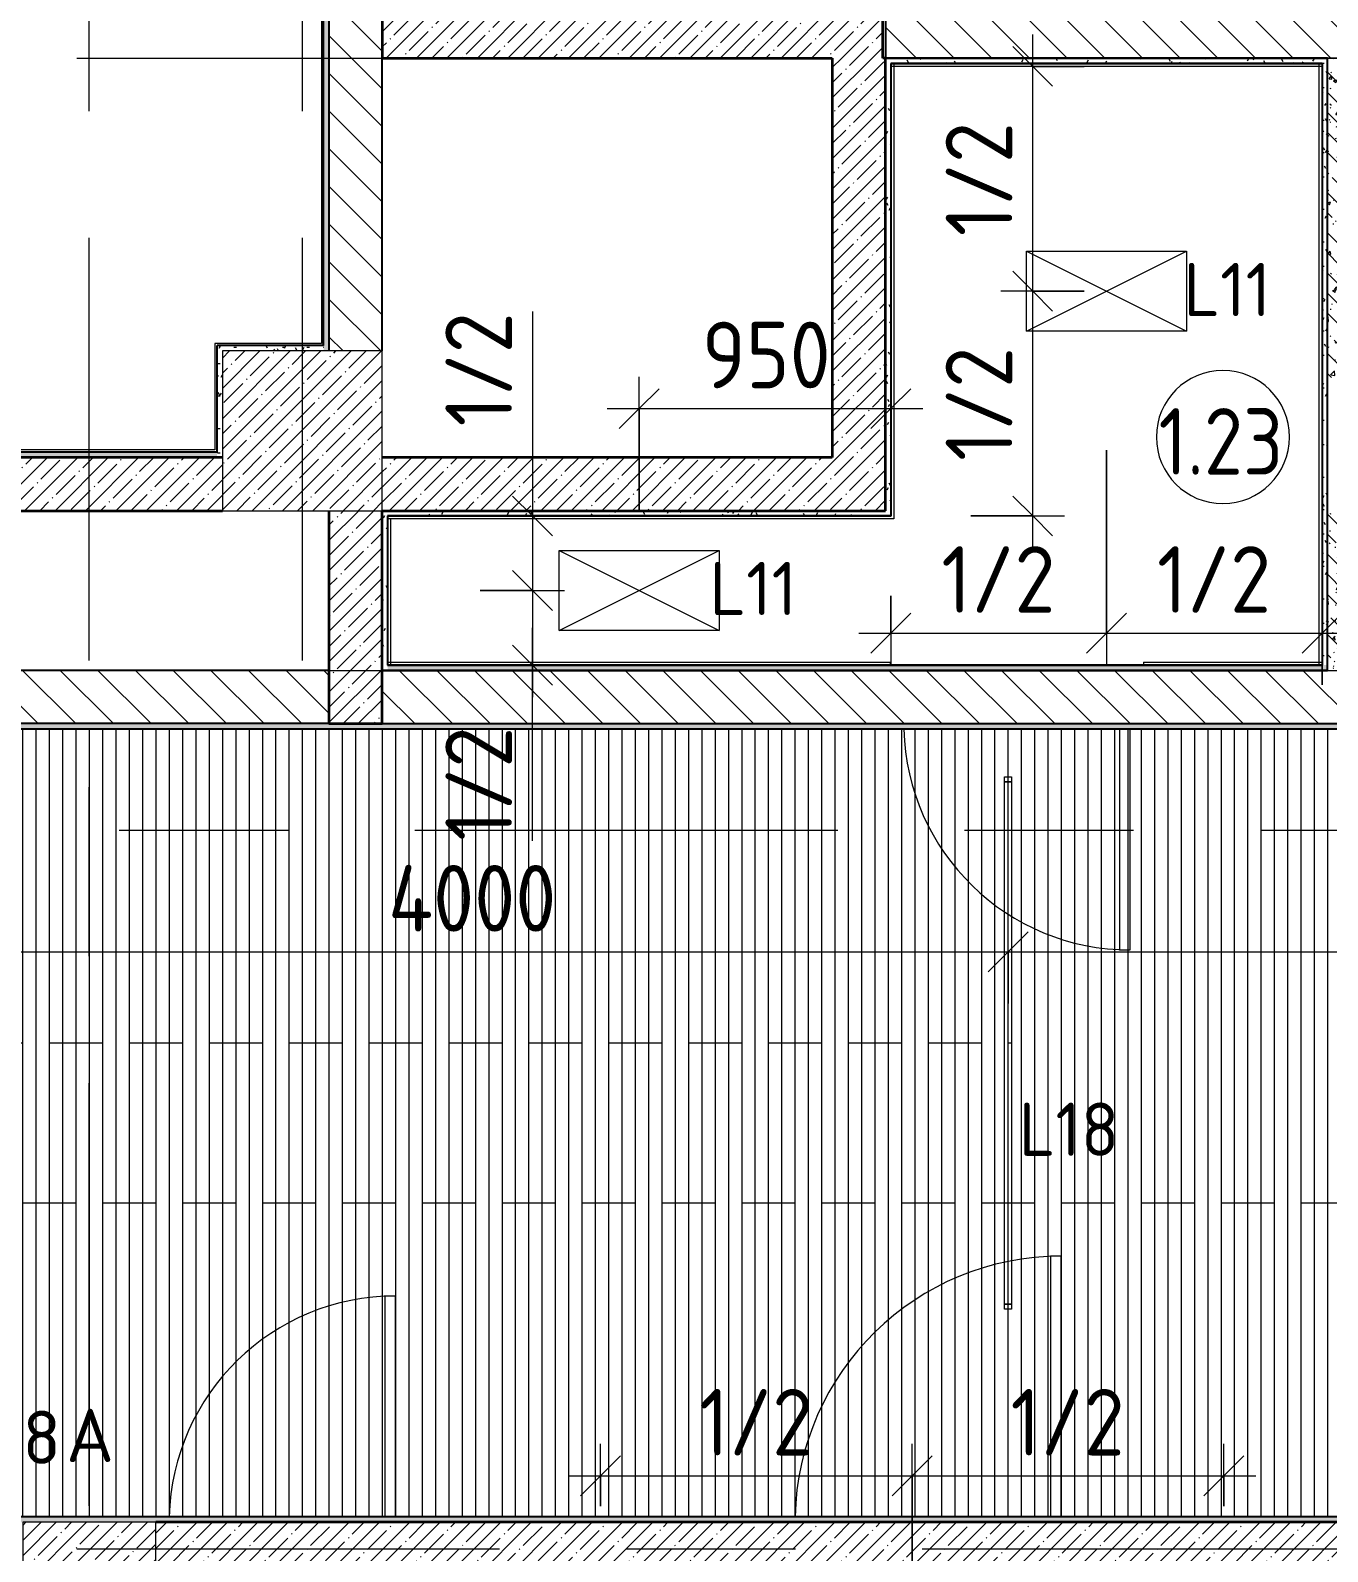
# Model space of a CAD drawing. Header units: millimetres. Extents: x 35802 to 233035, y -8553 to 29000.
# Drawn here: x 65439 to 70310, y 7790 to 13504 of the extents above; entities that cross this region are included whole.
import ezdxf

# ---------------------------------------------------------------- set-up
doc = ezdxf.new("R2010")
doc.units = ezdxf.units.MM
doc.linetypes.add('ADSK_Штрих_ш2 п1', pattern=[300, 200, -100])
doc.linetypes.add('Осевая', pattern=[3175, 635, -476.25, 1587.5, -476.25])
for name, color, linetype, lineweight in [('A-ANNO-DIMS', 7, 'Continuous', 9), ('A-ANNO-DIMS-100', 7, 'Continuous', 9), ('A-ANNO-NOTE', 7, 'Continuous', 9), ('A-AREA-IDEN', 7, 'Continuous', 9), ('A-CLNG-PATT', 7, 'Continuous', 9), ('A-DETL-1', 7, 'ADSK_Штрих_ш2 п1', 9), ('A-DOOR', 7, 'Continuous', 9), ('A-DOOR-1', 7, 'Continuous', 13), ('A-WALL', 7, 'Continuous', 9), ('E-LITE-EQPM-IDEN', 7, 'Continuous', 9), ('I-WALL', 7, 'Continuous', 9), ('S-COLS', 7, 'Continuous', 9), ('Оси-2', 7, 'Осевая', 9)]:
    doc.layers.add(name, color=color, linetype=linetype, lineweight=lineweight)
for name, color, linetype, lineweight, true_color in [('A-WALL-1', 7, 'Continuous', 35, 0x3c3c3c), ('A-WALL-2', 7, 'Continuous', 25, 0x3c3c3c), ('A-WALL-FNSH-2', 7, 'Continuous', 13, 0x3c3c3c), ('E-LITE-EQPM-1', 1, 'Continuous', 9, 0xff0000), ('G-ANNO-TEXT-1', 1, 'Continuous', 9, 0xff0000)]:
    doc.layers.add(name, color=color, linetype=linetype, lineweight=lineweight, true_color=true_color)
doc.styles.add('GOST Common', font='GOST_Common.ttf', dxfattribs={"height": 200})
doc.styles.add('GOST Common_1', font='GOST_Common.ttf', dxfattribs={"width": 0.9, "height": 250})
doc.styles.add('ISOCPEUR', font='isocpeur.ttf', dxfattribs={"width": 0.9, "height": 250})
doc.styles.add('ISOCPEUR_1', font='isocpeur.ttf', dxfattribs={"height": 200})
doc.dimstyles.new('ISO-2_5_0_9К_БОЛЬШОЙ', dxfattribs={"dimscale": 304.8, "dimtxt": 248.995294, "dimasz": 0.492126, "dimexe": 0.393701, "dimexo": 0.984252, "dimgap": 0, "dimtad": 1, "dimdec": 0, "dimrnd": 10, "dimzin": 0, "dimdsep": 46, "dimtxsty": 'ISOCPEUR', "dimblk1": 'OBLIQUE', "dimblk2": 'OBLIQUE', "dimsah": 1, "dimcen": 0.09, "dimdle": 0.393701, "dimazin": 0, "dimtfac": 1, "dimtdec": 4, "dimtix": 1, "dimtmove": 0, "dimatfit": 3, "dimfxl": 1, "dimtvp": 1, "dimtolj": 1, "dimtzin": 0, "dimarcsym": 2})
doc.dimstyles.new('ISO-2_5_0_9К_БОЛЬШОЙ_2', dxfattribs={"dimscale": 304.8, "dimtxt": 248.995294, "dimasz": 0.492126, "dimexe": 0.393701, "dimexo": 0.984252, "dimgap": 0, "dimtad": 1, "dimdec": 0, "dimrnd": 10, "dimzin": 0, "dimdsep": 46, "dimtxsty": 'ISOCPEUR', "dimblk1": 'OBLIQUE', "dimblk2": 'OBLIQUE', "dimsah": 1, "dimcen": 0.09, "dimdle": 0.393701, "dimazin": 0, "dimtfac": 1, "dimtdec": 4, "dimtix": 1, "dimtmove": 1, "dimatfit": 3, "dimfxl": 1, "dimtvp": 1, "dimtolj": 1, "dimtzin": 0, "dimarcsym": 2})
pattern_1 = [(45, (0, 0), (-57.02463, 57.02463), []), (45, (57.025, 0), (-57.02463, 57.02463), [100.806, -20.161, 3.353, -16.808])]
pattern_2 = [(135, (0, 0), (-70.71068, -70.71068), [])]
pattern_3 = [(0, (0, 0), (121.92, 30.48), [10.058, -81.382, 10.058, -81.382, -487.68]), (0, (0, 0), (121.92, 30.48), [-182.88, 10.058, -172.822, 10.058, -81.382, -213.36]), (0, (0, 0), (121.92, 30.48), [-457.2, 10.058, -50.902, 10.058, -142.342]), (120, (45.72, 15.24), (-87.356454, 90.345817), [10.058, -81.382, 10.058, -81.382, -487.68]), (120, (45.72, 15.24), (-87.356454, 90.345817), [-182.88, 10.058, -172.822, 10.058, -81.382, -213.36]), (120, (45.72, 15.24), (-87.356454, 90.345817), [-457.2, 10.058, -50.902, 10.058, -142.342]), (240, (60.96, 76.2), (-34.563546, -120.825817), [10.058, -81.382, 10.058, -81.382, -487.68]), (240, (60.96, 76.2), (-34.563546, -120.825817), [-182.88, 10.058, -172.822, 10.058, -81.382, -213.36]), (240, (60.96, 76.2), (-34.563546, -120.825817), [-457.2, 10.058, -50.902, 10.058, -142.342])]

# ---------------------------------------------------------------- blocks, each defined once
blk = doc.blocks.new('BSC_Колонна _Прямоугольная - 500х500-V13-План расстановки осветительного оборудования 1 этажа в осях 12-23')
at = {"layer": 'S-COLS'}
h = blk.add_hatch(dxfattribs=at)
h.set_pattern_fill('FP_15', color=256, style=0, pattern_type=2)
h.set_pattern_definition([(45, (-65660, -7650), (-57.02463, 57.02463), []), (45, (-65602.975, -7650), (-57.02463, 57.02463), [100.806, -20.161, 3.353, -16.808])])
h.paths.add_polyline_path([(-250, -250), (250, -250), (250, 250), (-250, 250)])
for p, q in [((250, 250), (-250, 250)), ((-250, 250), (-250, -250)), ((250, -250), (250, 250)), ((-250, -250), (250, -250))]:
    blk.add_line(p, q, dxfattribs=at)
blk = doc.blocks.new('BSC_Колонна _Прямоугольная - 600х600-23205240-План расстановки осветительного оборудования 1 этажа в осях 12-23')
at = {"layer": 'S-COLS'}
h = blk.add_hatch(dxfattribs=at)
h.set_pattern_fill('FP_16', color=256, style=0, pattern_type=2)
h.set_pattern_definition([(45, (-66460, -12000), (-57.02463, 57.02463), []), (45, (-66402.975, -12000), (-57.02463, 57.02463), [100.806, -20.161, 3.353, -16.808])])
h.paths.add_polyline_path([(-300, -300), (300, -300), (300, 300), (-300, 300), (-300, 89.9)])
for p, q in [((300, 300), (-300, 300)), ((-300, 300), (-300, -300)), ((300, -300), (300, 300)), ((-300, -300), (300, -300))]:
    blk.add_line(p, q, dxfattribs=at)
blk = doc.blocks.new('110_Дверь_СКБ_1Ст_Внутренняя1 - Д-17д _Д-9_ 950x2100h_ПУИ_ С_У персонала-24300662-План расстановки осветительного оборудования 1 этажа в осях 12-23')
at = {"layer": 'A-DOOR'}
blk.add_arc((-412.5, 100), 850, 1.4204, 90, dxfattribs=at)
at = {"layer": 'A-DOOR-1'}
for p, q in [((-412.5, 950), (-412.5, 121)), ((-372.5, 950), (-412.5, 950)), ((-372.5, 121), (-372.5, 950))]:
    blk.add_line(p, q, dxfattribs=at)
blk = doc.blocks.new('110_Дверь_СКБ_1Ст_Внутренняя1 - Д-7_л__950x2100h_Туалет-21784696-План расстановки осветительного оборудования 1 этажа в осях 12-23')
at = {"layer": 'A-DOOR'}
blk.add_arc((437.5, 110), 850, 90, 178.5796, dxfattribs=at)
at = {"layer": 'A-DOOR-1'}
for p, q in [((437.5, 960), (397.5, 960)), ((397.5, 960), (397.5, 131)), ((437.5, 131), (437.5, 960))]:
    blk.add_line(p, q, dxfattribs=at)
blk = doc.blocks.new('110_Дверь_СКБ_1Ст_Внутренняя1 - Д-4 _л_ 1100x2100h_су мгн-32399982-План расстановки осветительного оборудования 1 этажа в осях 12-23')
at = {"layer": 'A-DOOR'}
blk.add_arc((512.5, 110), 1000, 90, 178.7933, dxfattribs=at)
at = {"layer": 'A-DOOR-1'}
for p, q in [((512.5, 1110), (472.5, 1110)), ((472.5, 1110), (472.5, 131)), ((512.5, 131), (512.5, 1110))]:
    blk.add_line(p, q, dxfattribs=at)
blk = doc.blocks.new('Downlight - Strip - 2000 мм-27655400-План расстановки осветительного оборудования 1 этажа в осях 12-23')
at = {"layer": 'E-LITE-EQPM-1'}
for p, q in [((-1000, -231.3), (-1000, -205.9)), ((-1000, -205.9), (-980.9, -205.9)), ((-980.9, -231.3), (-980.9, -205.9)), ((-980.9, -205.9), (981, -205.9)), ((-980.9, -205.9), (-980.9, -231.3)), ((-980.9, -231.3), (-980.9, -205.9)), ((-980.9, -205.9), (981, -205.9)), ((981, -205.9), (981, -231.3)), ((981, -231.3), (981, -205.9)), ((981, -205.9), (1000, -205.9)), ((981, -205.9), (981, -231.3)), ((1000, -205.9), (1000, -231.3)), ((-980.9, -231.3), (-1000, -231.3)), ((981, -231.3), (-980.9, -231.3)), ((981, -231.3), (-980.9, -231.3)), ((1000, -231.3), (981, -231.3))]:
    blk.add_line(p, q, dxfattribs=at)
blk = doc.blocks.new('Марка_Помещения - Номер-25198446-План расстановки осветительного оборудования 1 этажа в осях 12-23')
at = {"layer": 'A-AREA-IDEN'}
for start, end in [(360, 180), (180, 360)]:
    blk.add_arc((0, 0), 2.5, start, end, dxfattribs=at)
blk = doc.blocks.new('DIMBLOCK142-План расстановки осветительного оборудования 1 этажа в осях 12-23')
at = {"layer": 'A-ANNO-DIMS-100'}
for p, q in [((69479.9, 11927), (69479.9, 11119.9)), ((69479.9, 11239.9), (69479.9, 11927)), ((68670, 11380), (68670, 11119.9)), ((68670, 11239.9), (68670, 11380)), ((68550, 11239.9), (69479.9, 11239.9))]:
    blk.add_line(p, q, dxfattribs=at)
at = {"layer": 'A-ANNO-DIMS-100', "lineweight": 20}
for p, q in [((68670, 11239.9), (68745, 11314.9)), ((69479.9, 11239.9), (69554.9, 11314.9)), ((68670, 11239.9), (68595, 11164.9)), ((69479.9, 11239.9), (69404.9, 11164.9))]:
    blk.add_line(p, q, dxfattribs=at)
at = {"layer": 'A-ANNO-DIMS-100', "color": 0, "insert": (68859.5, 11566.5), "char_height": 250, "width": 517.144, "attachment_point": 1, "line_spacing_factor": 1.149209, "style": 'ISOCPEUR'}
blk.add_mtext('1/2', dxfattribs=at)
blk = doc.blocks.new('_Oblique')
at = {"color": 0, "linetype": 'ByBlock', "lineweight": -2}
blk.add_line((-0.5, -0.5), (0.5, 0.5), dxfattribs=at)
blk = doc.blocks.new('DIMBLOCK143-План расстановки осветительного оборудования 1 этажа в осях 12-23')
at = {"layer": 'A-ANNO-DIMS-100'}
for p, q in [((69479.9, 11927), (69479.9, 11119.9)), ((69479.9, 11239.9), (69479.9, 11927)), ((70289.8, 11045.9), (70289.8, 11359.9)), ((69479.9, 11239.9), (70409.8, 11239.9)), ((70289.8, 11239.9), (70289.8, 11045.9))]:
    blk.add_line(p, q, dxfattribs=at)
at = {"layer": 'A-ANNO-DIMS-100', "lineweight": 20}
for p, q in [((69479.9, 11239.9), (69554.9, 11314.9)), ((70289.8, 11239.9), (70364.8, 11314.9)), ((69479.9, 11239.9), (69404.9, 11164.9)), ((70289.8, 11239.9), (70214.8, 11164.9))]:
    blk.add_line(p, q, dxfattribs=at)
at = {"layer": 'A-ANNO-DIMS-100', "color": 0, "insert": (69669.4, 11566.5), "char_height": 250, "width": 517.144, "attachment_point": 1, "line_spacing_factor": 1.149209, "style": 'ISOCPEUR'}
blk.add_mtext('1/2', dxfattribs=at)
blk = doc.blocks.new('DIMBLOCK144-План расстановки осветительного оборудования 1 этажа в осях 12-23')
at = {"layer": 'A-ANNO-DIMS-100'}
for p, q in [((67323.9, 12447.6), (67323.9, 11916.7)), ((67323.9, 11916.7), (67323.9, 11540)), ((67323.9, 11800), (67323.9, 11400)), ((67129.9, 11680), (67443.9, 11680)), ((67323.9, 11680), (67129.9, 11680)), ((67127.5, 11400), (67443.9, 11400)), ((67323.9, 11400), (67127.5, 11400))]:
    blk.add_line(p, q, dxfattribs=at)
at = {"layer": 'A-ANNO-DIMS-100', "lineweight": 20}
for p, q in [((67323.9, 11680), (67248.9, 11755)), ((67323.9, 11680), (67398.9, 11605)), ((67323.9, 11400), (67248.9, 11475)), ((67323.9, 11400), (67398.9, 11325))]:
    blk.add_line(p, q, dxfattribs=at)
at = {"layer": 'A-ANNO-DIMS-100', "color": 0, "insert": (66997.3, 12016.7), "char_height": 250, "width": 517.144, "attachment_point": 1, "rotation": 90, "line_spacing_factor": 1.149209, "style": 'ISOCPEUR'}
blk.add_mtext('1/2', dxfattribs=at)
blk = doc.blocks.new('DIMBLOCK145-План расстановки осветительного оборудования 1 этажа в осях 12-23')
at = {"layer": 'A-ANNO-DIMS-100', "lineweight": 20}
for p, q in [((67323.9, 11400), (67248.9, 11475)), ((67323.9, 11400), (67398.9, 11325)), ((67323.9, 11120), (67248.9, 11195)), ((67323.9, 11120), (67398.9, 11045))]:
    blk.add_line(p, q, dxfattribs=at)
at = {"layer": 'A-ANNO-DIMS-100'}
for p, q in [((67127.5, 11400), (67443.9, 11400)), ((67323.9, 11400), (67127.5, 11400)), ((67323.9, 11400), (67323.9, 11000)), ((67323.9, 10991.1), (67323.9, 11260)), ((67129.9, 11120), (67443.9, 11120)), ((67323.9, 11120), (67129.9, 11120)), ((67323.9, 10460.2), (67323.9, 10991.1))]:
    blk.add_line(p, q, dxfattribs=at)
at = {"layer": 'A-ANNO-DIMS-100', "color": 0, "insert": (66997.3, 10460.2), "char_height": 250, "width": 517.144, "attachment_point": 1, "rotation": 90, "line_spacing_factor": 1.149209, "style": 'ISOCPEUR'}
blk.add_mtext('1/2', dxfattribs=at)
blk = doc.blocks.new('DIMBLOCK146-План расстановки осветительного оборудования 1 этажа в осях 12-23')
at = {"layer": 'A-ANNO-DIMS-100'}
for p, q in [((67725, 11700), (67725, 12203.2)), ((68670, 11889.2), (68670, 12203.2)), ((67605, 12083.2), (68790, 12083.2)), ((67725, 12083.2), (67725, 11700)), ((68670, 12083.2), (68670, 11889.2))]:
    blk.add_line(p, q, dxfattribs=at)
at = {"layer": 'A-ANNO-DIMS-100', "lineweight": 20}
for p, q in [((67725, 12083.2), (67800, 12158.2)), ((68670, 12083.2), (68745, 12158.2)), ((67725, 12083.2), (67650, 12008.2)), ((68670, 12083.2), (68595, 12008.2))]:
    blk.add_line(p, q, dxfattribs=at)
at = {"layer": 'A-ANNO-DIMS-100', "color": 0, "insert": (67960.5, 12409.8), "char_height": 250, "width": 568.858, "attachment_point": 1, "line_spacing_factor": 1.149209, "style": 'ISOCPEUR'}
blk.add_mtext('950', dxfattribs=at)
blk = doc.blocks.new('DIMBLOCK147-План расстановки осветительного оборудования 1 этажа в осях 12-23')
at = {"layer": 'A-ANNO-DIMS-100', "lineweight": 20}
for p, q in [((69202.6, 12524.5), (69127.6, 12599.5)), ((69202.6, 12524.5), (69277.6, 12449.5)), ((69202.6, 11680), (69127.6, 11755)), ((69202.6, 11680), (69277.6, 11605))]:
    blk.add_line(p, q, dxfattribs=at)
at = {"layer": 'A-ANNO-DIMS-100'}
for p, q in [((69396.5, 12524.5), (69082.6, 12524.5)), ((69202.6, 11560), (69202.6, 12524.5)), ((69202.6, 12524.5), (69396.5, 12524.5)), ((68970, 11680), (69322.6, 11680)), ((69202.6, 11680), (68970, 11680))]:
    blk.add_line(p, q, dxfattribs=at)
at = {"layer": 'A-ANNO-DIMS-100', "color": 0, "insert": (68876, 11886.8), "char_height": 250, "width": 517.144, "attachment_point": 1, "rotation": 90, "line_spacing_factor": 1.149209, "style": 'ISOCPEUR'}
blk.add_mtext('1/2', dxfattribs=at)
blk = doc.blocks.new('DIMBLOCK148-План расстановки осветительного оборудования 1 этажа в осях 12-23')
at = {"layer": 'A-ANNO-DIMS-100'}
for p, q in [((69202.6, 12524.5), (69202.6, 13489)), ((69396.5, 13369), (69082.6, 13369)), ((69202.6, 13369), (69396.5, 13369)), ((69396.5, 12524.5), (69082.6, 12524.5)), ((69202.6, 12524.5), (69396.5, 12524.5))]:
    blk.add_line(p, q, dxfattribs=at)
at = {"layer": 'A-ANNO-DIMS-100', "lineweight": 20}
for p, q in [((69202.6, 13369), (69127.6, 13444)), ((69202.6, 13369), (69277.6, 13294)), ((69202.6, 12524.5), (69127.6, 12599.5)), ((69202.6, 12524.5), (69277.6, 12449.5))]:
    blk.add_line(p, q, dxfattribs=at)
at = {"layer": 'A-ANNO-DIMS-100', "color": 0, "insert": (68876, 12731.3), "char_height": 250, "width": 517.144, "attachment_point": 1, "rotation": 90, "line_spacing_factor": 1.149209, "style": 'ISOCPEUR'}
blk.add_mtext('1/2', dxfattribs=at)
blk = doc.blocks.new('DIMBLOCK165-План расстановки осветительного оборудования 1 этажа в осях 12-23')
at = {"layer": 'A-ANNO-DIMS-100'}
for p, q in [((67580, 7960), (67580, 8194.2)), ((68750, 7500.4), (68750, 8194.2)), ((67460, 8074.2), (68750, 8074.2)), ((67580, 8074.2), (67580, 7960)), ((68750, 8074.2), (68750, 7500.4))]:
    blk.add_line(p, q, dxfattribs=at)
at = {"layer": 'A-ANNO-DIMS-100', "lineweight": 20}
for p, q in [((67580, 8074.2), (67655, 8149.2)), ((68750, 8074.2), (68825, 8149.2)), ((67580, 8074.2), (67505, 7999.2)), ((68750, 8074.2), (68675, 7999.2))]:
    blk.add_line(p, q, dxfattribs=at)
at = {"layer": 'A-ANNO-DIMS-100', "color": 0, "insert": (67949.5, 8400.8), "char_height": 250, "width": 517.144, "attachment_point": 1, "line_spacing_factor": 1.149209, "style": 'ISOCPEUR'}
blk.add_mtext('1/2', dxfattribs=at)
blk = doc.blocks.new('DIMBLOCK166-План расстановки осветительного оборудования 1 этажа в осях 12-23')
at = {"layer": 'A-ANNO-DIMS-100'}
for p, q in [((68750, 7500.4), (68750, 8194.2)), ((69920, 7960), (69920, 8194.2)), ((68750, 8074.2), (70040, 8074.2)), ((68750, 8074.2), (68750, 7500.4)), ((69920, 8074.2), (69920, 7960))]:
    blk.add_line(p, q, dxfattribs=at)
at = {"layer": 'A-ANNO-DIMS-100', "lineweight": 20}
for p, q in [((68750, 8074.2), (68825, 8149.2)), ((69920, 8074.2), (69995, 8149.2)), ((68750, 8074.2), (68675, 7999.2)), ((69920, 8074.2), (69845, 7999.2))]:
    blk.add_line(p, q, dxfattribs=at)
at = {"layer": 'A-ANNO-DIMS-100', "color": 0, "insert": (69119.5, 8400.8), "char_height": 250, "width": 517.144, "attachment_point": 1, "line_spacing_factor": 1.149209, "style": 'ISOCPEUR'}
blk.add_mtext('1/2', dxfattribs=at)
blk = doc.blocks.new('DIMBLOCK199-План расстановки осветительного оборудования 1 этажа в осях 12-23')
at = {"layer": 'A-ANNO-DIMS-100'}
for p, q in [((65110, 9848.5), (65110, 10162.4)), ((69110, 9848.5), (69110, 10162.4)), ((65110, 10042.4), (69110, 10042.4)), ((65110, 10042.4), (65110, 9848.5)), ((69110, 10042.4), (69110, 9848.5))]:
    blk.add_line(p, q, dxfattribs=at)
at = {"layer": 'A-ANNO-DIMS-100', "lineweight": 20}
for p, q in [((65110, 10042.4), (65185, 10117.4)), ((69110, 10042.4), (69185, 10117.4)), ((65110, 10042.4), (65035, 9967.4)), ((69110, 10042.4), (69035, 9967.4))]:
    blk.add_line(p, q, dxfattribs=at)
at = {"layer": 'A-ANNO-DIMS-100', "color": 0, "insert": (66782, 10369), "char_height": 250, "width": 787.208, "attachment_point": 1, "line_spacing_factor": 1.149209, "style": 'ISOCPEUR'}
blk.add_mtext('4000', dxfattribs=at)
blk = doc.blocks.new('DIMBLOCK200-План расстановки осветительного оборудования 1 этажа в осях 12-23')
at = {"layer": 'A-ANNO-DIMS-100'}
for p, q in [((69110, 9848.5), (69110, 10162.4)), ((73110, 9848.5), (73110, 10162.4)), ((69110, 10042.4), (73230, 10042.4)), ((69110, 10042.4), (69110, 9848.5)), ((73110, 10042.4), (73110, 9848.5))]:
    blk.add_line(p, q, dxfattribs=at)
at = {"layer": 'A-ANNO-DIMS-100', "lineweight": 20}
for p, q in [((69110, 10042.4), (69185, 10117.4)), ((73110, 10042.4), (73185, 10117.4)), ((69110, 10042.4), (69035, 9967.4)), ((73110, 10042.4), (73035, 9967.4))]:
    blk.add_line(p, q, dxfattribs=at)
at = {"layer": 'A-ANNO-DIMS-100', "color": 0, "insert": (70782, 10369), "char_height": 250, "width": 787.208, "attachment_point": 1, "line_spacing_factor": 1.149209, "style": 'ISOCPEUR'}
blk.add_mtext('4000', dxfattribs=at)

msp = doc.modelspace()

# ---------------------------------------------------------------- hatches: boundary and pattern name
at = {"layer": 'A-CLNG-PATT'}
h = msp.add_hatch(dxfattribs=at)
h.set_pattern_fill('FP_76', color=256, style=0, pattern_type=2)
h.set_pattern_definition([(90, (50061, 16536.537), (-50, 3e-15), [])])
h.paths.add_polyline_path([(75283.4, 7921), (75459, 7921), (75459, 10879), (61939, 10879), (61939, 11349), (61381, 11349), (61381, 10879), (51689, 10879), (51689, 11679), (45931, 11679), (45931, 10879), (42401, 10879), (42401, 10209), (38761, 10209), (38761, 7921), (74557.9, 7921)])
at = {"layer": 'I-WALL'}
h = msp.add_hatch(dxfattribs=at)
h.set_pattern_fill('FP_67', color=256, style=0, pattern_type=2)
h.set_pattern_definition(pattern_3)
h.paths.add_polyline_path([(66560, 12300), (66560, 15530), (66540, 15530), (66540, 12300)])
h = msp.add_hatch(dxfattribs=at)
h.set_pattern_fill('FP_20', color=256, style=0, pattern_type=2)
h.set_pattern_definition(pattern_2)
h.paths.add_polyline_path([(66760, 12300), (66760, 13600), (66560, 13600), (66560, 12300)])
h = msp.add_hatch(dxfattribs=at)
h.set_pattern_fill('FP_1', color=256, style=0, pattern_type=2)
h.set_pattern_definition(pattern_1)
h.paths.add_polyline_path([(68450, 13400), (68640, 13400), (68640, 13600), (66760, 13600), (66760, 13400), (67302.9, 13400)])
h = msp.add_hatch(dxfattribs=at)
h.set_pattern_fill('FP_20', color=256, style=0, pattern_type=2)
h.set_pattern_definition(pattern_2)
h.paths.add_polyline_path([(84590, 13400), (84590, 13600), (68650, 13600), (68650, 13400), (83263.9, 13400)])
h = msp.add_hatch(dxfattribs=at)
h.set_pattern_fill('FP_1', color=256, style=0, pattern_type=2)
h.set_pattern_definition(pattern_1)
h.paths.add_polyline_path([(68650, 11700), (68650, 13400), (68450, 13400), (68450, 11700)])
h = msp.add_hatch(dxfattribs=at)
h.set_pattern_fill('FP_67', color=256, style=0, pattern_type=2)
h.set_pattern_definition(pattern_3)
h.paths.add_polyline_path([(70288.8, 13380), (70289.8, 13380), (70289.8, 13400), (68650, 13400), (68650, 13380), (70204.9, 13380)])
h = msp.add_hatch(dxfattribs=at)
h.set_pattern_fill('FP_67', color=256, style=0, pattern_type=2)
h.set_pattern_definition(pattern_3)
h.paths.add_polyline_path([(68650, 11680), (68670, 11680), (68670, 13380), (68650, 13380), (68650, 11700)])
h = msp.add_hatch(dxfattribs=at)
h.set_pattern_fill('FP_67', color=256, style=0, pattern_type=2)
h.set_pattern_definition(pattern_3)
h.paths.add_polyline_path([(70289.8, 11120), (70309.8, 11120), (70309.8, 13400), (70289.8, 13400), (70289.8, 11133)])
h = msp.add_hatch(dxfattribs=at)
h.set_pattern_fill('FP_21', color=256, style=0, pattern_type=2)
h.set_pattern_definition([(135, (0, 0), (-75.43415, -75.43415), [106.68, -17.78, 3.556, -17.78]), (135, (0, 75.39), (-75.43415, -75.43415), []), (50, (0, 0), (127.52922, -11.15758), [13.335, -146.685]), (355, (0, 0), (-24.66966, 133.74002), [10.668, -117.348]), (100.451, (10.63, -0.93), (102.85973, 122.58178), [11.333, -124.663]), (46.184, (0, 35.56), (189.75516, -29.43036), [20.002, -220.027]), (96.636, (15.81, 33.1), (166.1822, 173.1996), [17, -186.995]), (351.184, (0, 35.56), (166.18393, 173.1976), [16.002, -176.022]), (21, (17.78, 26.67), (106.13027, -71.58603), [13.335, -146.685]), (326, (17.78, 26.67), (43.26188, 128.93175), [10.668, -117.348]), (71.451, (26.62, 20.7), (149.39198, 57.34505), [11.333, -124.663]), (37.5, (0, 0), (2.162228, 59.188357), [3.353, -112.573, 3.353, -115.773, -117.792]), (37.5, (0, 0), (2.162228, 59.188357), [-235.052, 3.353, -114.44]), (7.5, (0, 0), (46.773857, 70.12615), [3.353, -64.567, 3.353, -109.906, -44.894]), (7.5, (0, 0), (46.773857, 70.12615), [-181.178, 3.353, -41.542]), (327.5, (-39.65, 0), (94.91367, -4.010093), [3.353, -41.097, 3.353, -135.331, -184.023]), (327.5, (-39.65, 0), (94.91367, -4.010093), [-183.134, 3.353, -180.67]), (317.5, (-57.43, 0), (103.69057, 17.79882), [3.353, -54.432, 3.353, -88.748, -130.683]), (317.5, (-57.43, 0), (103.69057, 17.79882), [-149.885, 3.353, -127.33])])
h.paths.add_polyline_path([(70309.8, 11100), (70389.8, 11100), (70389.8, 11700), (70310, 11700), (70310, 12200), (70389.8, 12200), (70389.8, 13400), (70309.8, 13400), (70309.8, 12089.9)])
h = msp.add_hatch(dxfattribs=at)
h.set_pattern_fill('FP_67', color=256, style=0, pattern_type=2)
h.set_pattern_definition(pattern_3)
h.paths.add_polyline_path([(66540, 12300), (66540, 12320), (66140, 12320), (66140, 12300), (66160, 12300)])
h = msp.add_hatch(dxfattribs=at)
h.set_pattern_fill('FP_67', color=256, style=0, pattern_type=2)
h.set_pattern_definition(pattern_3)
h.paths.add_polyline_path([(66160, 11900), (66160, 12300), (66140, 12300), (66140, 11900)])
h = msp.add_hatch(dxfattribs=at)
h.set_pattern_fill('FP_67', color=256, style=0, pattern_type=2)
h.set_pattern_definition(pattern_3)
h.paths.add_polyline_path([(60760, 11900), (66140, 11900), (66140, 11920), (60760, 11920)])
h = msp.add_hatch(dxfattribs=at)
h.set_pattern_fill('FP_1', color=256, style=0, pattern_type=2)
h.set_pattern_definition(pattern_1)
h.paths.add_polyline_path([(64400.9, 11700), (66160, 11700), (66160, 11900), (60760, 11900), (60760, 11700), (64380, 11700)])
h = msp.add_hatch(dxfattribs=at)
h.set_pattern_fill('FP_1', color=256, style=0, pattern_type=2)
h.set_pattern_definition(pattern_1)
h.paths.add_polyline_path([(68450, 11700), (68450, 11900), (66760, 11900), (66760, 11700), (67302.9, 11700)])
h = msp.add_hatch(dxfattribs=at)
h.set_pattern_fill('FP_1', color=256, style=0, pattern_type=2)
h.set_pattern_definition(pattern_1)
h.paths.add_polyline_path([(66560, 10900), (66760, 10900), (66760, 11700), (66560, 11700), (66560, 11055.7)])
h = msp.add_hatch(dxfattribs=at)
h.set_pattern_fill('FP_67', color=256, style=0, pattern_type=2)
h.set_pattern_definition(pattern_3)
h.paths.add_polyline_path([(66760, 11100), (66780, 11100), (66780, 11700), (66760, 11700)])
h = msp.add_hatch(dxfattribs=at)
h.set_pattern_fill('FP_67', color=256, style=0, pattern_type=2)
h.set_pattern_definition(pattern_3)
h.paths.add_polyline_path([(68650, 11680), (68650, 11700), (66780, 11700), (66780, 11680), (67302.9, 11680)])
h = msp.add_hatch(dxfattribs=at)
h.set_pattern_fill('FP_20', color=256, style=0, pattern_type=2)
h.set_pattern_definition(pattern_2)
h.paths.add_polyline_path([(73540, 10900), (73540, 11100), (66760, 11100), (66760, 10900), (73106.9, 10900)])
h.paths.add_polyline_path([(66560, 10900), (66560, 11100), (62160, 11100), (62160, 10900), (64400.9, 10900)])
h = msp.add_hatch(dxfattribs=at)
h.set_pattern_fill('FP_67', color=256, style=0, pattern_type=2)
h.set_pattern_definition(pattern_3)
h.paths.add_polyline_path([(70204.9, 11100), (70309.8, 11100), (70309.8, 11120), (66780, 11120), (66780, 11100), (67302.9, 11100)])
h = msp.add_hatch(dxfattribs=at)
h.set_pattern_fill('FP_67', color=256, style=0, pattern_type=2)
h.set_pattern_definition(pattern_3)
h.paths.add_polyline_path([(75283.4, 10880), (75470, 10880), (75470, 10900), (62160, 10900), (62160, 10880), (74557.9, 10880)])
h.paths.add_polyline_path([(61960, 10880), (61960, 10900), (61940, 10900), (61940, 10880)])
h = msp.add_hatch(dxfattribs=at)
h.set_pattern_fill('FP_67', color=256, style=0, pattern_type=2)
h.set_pattern_definition(pattern_3)
h.paths.add_polyline_path([(75283.4, 7900), (75460, 7900), (75459, 7920), (38760, 7920), (38760, 7900), (74557.9, 7900)])
h = msp.add_hatch(dxfattribs=at)
h.set_pattern_fill('FP_1', color=256, style=0, pattern_type=2)
h.set_pattern_definition(pattern_1)
h.paths.add_polyline_path([(71655.9, 7680), (71860, 7680), (71860, 7900), (65910, 7900), (65910, 7680), (70420, 7680)])

# ---------------------------------------------------------------- linework, layer by layer
at = {"layer": 'A-ANNO-NOTE'}
for p, q in [((69179.9, 12674.5), (69779.9, 12674.5)), ((69179.9, 12374.5), (69179.9, 12674.5)), ((69179.9, 12374.5), (69779.9, 12674.5)), ((69179.9, 12674.5), (69779.9, 12374.5)), ((69779.9, 12674.5), (69779.9, 12374.5)), ((69779.9, 12374.5), (69179.9, 12374.5)), ((67425, 11550), (68025, 11550)), ((67425, 11250), (67425, 11550)), ((67425, 11250), (68025, 11550)), ((67425, 11550), (68025, 11250)), ((68025, 11550), (68025, 11250)), ((68025, 11250), (67425, 11250))]:
    msp.add_line(p, q, dxfattribs=at)
at = {"layer": 'A-DETL-1'}
for p, q in [((45110, 9700.6), (69122.7, 9700.6)), ((41110, 9099.6), (73110, 9099.6))]:
    msp.add_line(p, q, dxfattribs=at)
at = {"layer": 'A-WALL'}
for p, q in [((70389.8, 13400), (70309.8, 13400)), ((70309.8, 11100), (70389.8, 11100))]:
    msp.add_line(p, q, dxfattribs=at)
at = {"layer": 'A-WALL-1'}
for p, q in [((66760, 13600), (66760, 13400)), ((68640, 13400), (68640, 13600)), ((66760, 13400), (68450, 13400)), ((68450, 13400), (68450, 11900)), ((68650, 13400), (68640, 13400)), ((68650, 11700), (68650, 13400)), ((66160, 11900), (60760, 11900)), ((68450, 11900), (66760, 11900)), ((62160, 11700), (66160, 11700)), ((66560, 11700), (66560, 10900)), ((66760, 11700), (68650, 11700)), ((66760, 10900), (66760, 11700)), ((66560, 10900), (66760, 10900)), ((75480, 7900), (65910, 7900))]:
    msp.add_line(p, q, dxfattribs=at)
at = {"layer": 'A-WALL-2'}
for p, q in [((66560, 15550), (66560, 12300)), ((66540, 12320), (66540, 15530)), ((68650, 13600), (68650, 13400)), ((66760, 12300), (66760, 13400)), ((68650, 13400), (70309.8, 13400)), ((70309.8, 13400), (68650, 13400)), ((70289.8, 13380), (68670, 13380)), ((68670, 13380), (68670, 11680)), ((70289.8, 13380), (70289.8, 11120)), ((70309.8, 11100), (70309.8, 13400)), ((66540, 12320), (66140, 12320)), ((66140, 11920), (66140, 12320)), ((66140, 11920), (60780, 11920)), ((68670, 11680), (66780, 11680)), ((66780, 11680), (66780, 11120)), ((66560, 11100), (64460, 11100)), ((70309.8, 11100), (66760, 11100)), ((66760, 11100), (70309.8, 11100)), ((66780, 11120), (70289.8, 11120)), ((66560, 10900), (62160, 10900)), ((62160, 10880), (75470, 10880)), ((66760, 10900), (73540, 10900)), ((75460, 7920), (38760, 7920)), ((65910, 7900), (75460, 7900))]:
    msp.add_line(p, q, dxfattribs=at)
at = {"layer": 'A-WALL-FNSH-2'}
for p, q in [((66532, 15522), (66532, 12328)), ((68671, 13379), (70288.8, 13379)), ((68671, 11679), (68671, 13379)), ((70288.8, 13379), (70288.8, 11121)), ((66132, 12328), (66132, 11928)), ((66532, 12328), (66132, 12328)), ((66132, 11928), (60788, 11928)), ((66781, 11679), (68671, 11679)), ((66781, 11120), (66781, 11679)), ((68670, 11680), (68670, 11680)), ((70288.8, 11121), (66780, 11121)), ((61939, 10879), (75459.5, 10879))]:
    msp.add_line(p, q, dxfattribs=at)
at = {"layer": 'I-WALL'}
for p, q in [((68681, 13380), (68681, 11669)), ((70278.8, 11120), (70278.8, 13380)), ((70289.8, 13369), (68670, 13369)), ((68681, 11669), (66780, 11669)), ((66791, 11669), (66791, 11120)), ((66780, 11131), (68668.8, 11131)), ((68668.8, 11120), (68668.8, 11131)), ((69618.8, 11131), (70289.8, 11131)), ((69618.8, 11131), (69618.8, 11120)), ((38761, 7921), (75459, 7921)), ((69354.9, 7921), (69354.9, 7920))]:
    msp.add_line(p, q, dxfattribs=at)
at = {"layer": 'Оси-2'}
for p, q in [((65660, 501), (65660, 24898.1)), ((66460, 501), (66460, 24898.1)), ((39101.6, 13400), (81650, 13400)), ((39101.6, 11100), (82250, 11100)), ((40371.6, 10500), (82250, 10500)), ((39101.6, 7800), (82250, 7800))]:
    msp.add_line(p, q, dxfattribs=at)

# ---------------------------------------------------------------- block references
at = {"layer": 'A-AREA-IDEN', "xscale": 99.99999999999993, "yscale": 99.99999999999993, "zscale": 99.99999999999993}
msp.add_blockref('Марка_Помещения - Номер-25198446-План расстановки осветительного оборудования 1 этажа в осях 12-23', (69916.9, 11976.7), dxfattribs=at)
at = {"layer": 'A-DOOR', "rotation": 180}
msp.add_blockref('110_Дверь_СКБ_1Ст_Внутренняя1 - Д-17д _Д-9_ 950x2100h_ПУИ_ С_У персонала-24300662-План расстановки осветительного оборудования 1 этажа в осях 12-23', (69156.3, 11000), dxfattribs=at)
at = {"layer": 'A-DOOR'}
for name, p in [('110_Дверь_СКБ_1Ст_Внутренняя1 - Д-4 _л_ 1100x2100h_су мгн-32399982-План расстановки осветительного оборудования 1 этажа в осях 12-23', (68797.5, 7790)), ('110_Дверь_СКБ_1Ст_Внутренняя1 - Д-7_л__950x2100h_Туалет-21784696-План расстановки осветительного оборудования 1 этажа в осях 12-23', (66372.5, 7790))]:
    msp.add_blockref(name, p, dxfattribs=at)
at = {"layer": 'E-LITE-EQPM-1', "rotation": 90}
msp.add_blockref('Downlight - Strip - 2000 мм-27655400-План расстановки осветительного оборудования 1 этажа в осях 12-23', (68891.4, 9700.6), dxfattribs=at)
at = {"layer": 'S-COLS'}
for name, p in [('BSC_Колонна _Прямоугольная - 600х600-23205240-План расстановки осветительного оборудования 1 этажа в осях 12-23', (66460, 12000)), ('BSC_Колонна _Прямоугольная - 500х500-V13-План расстановки осветительного оборудования 1 этажа в осях 12-23', (65660, 7650))]:
    msp.add_blockref(name, p, dxfattribs=at)

# ---------------------------------------------------------------- texts
at = {"layer": 'A-AREA-IDEN', "insert": (69675, 12085.2), "char_height": 250, "width": 606.076, "attachment_point": 1, "style": 'GOST Common_1'}
msp.add_mtext('1.23', dxfattribs=at)
at = {"layer": 'E-LITE-EQPM-IDEN', "char_height": 200, "attachment_point": 1, "style": 'GOST Common'}
for s, insert, width in [('L11', (69769.1, 12630.7), 416.877), ('L11', (67989.3, 11507.7), 416.877), ('L18', (69150.5, 9476.4), 472.996), ('L18', (65176.6, 8319.2), 472.996)]:
    msp.add_mtext(s, dxfattribs=dict(at, insert=insert, width=width))
at = {"layer": 'G-ANNO-TEXT-1', "insert": (65573, 8326.4), "char_height": 200, "width": 224.472, "attachment_point": 1, "style": 'ISOCPEUR_1'}
msp.add_mtext('\\fISOCPEUR|b0|i0|c204|p34|;А', dxfattribs=at)

# ---------------------------------------------------------------- dimensions: what is measured, and where the dimension line sits
at = {"layer": 'A-ANNO-DIMS'}
for base, p1, p2, override, picture, middle in [((69202.6, 13369), (69096.5, 12524.5), (69096.5, 13369), {"dimpost": '<>', "dimfxl": 844.500061}, 'DIMBLOCK148-План расстановки осветительного оборудования 1 этажа в осях 12-23', (69077.6, 12946.7)), ((69202.6, 12524.5), (68670, 11680), (69096.5, 12524.5), {"dimpost": '<>', "dimfxl": 946.087835}, 'DIMBLOCK147-План расстановки осветительного оборудования 1 этажа в осях 12-23', (69077.6, 12102.2))]:
    dim = msp.add_linear_dim(base=base, p1=p1, p2=p2, angle=90, text='1/2', dimstyle='ISO-2_5_0_9К_БОЛЬШОЙ', override=override, dxfattribs=at)
    dim.commit()
    dim.dimension.update_dxf_attribs({"geometry": picture, "text_midpoint": middle})
for base, p1, p2, picture, middle in [((67323.9, 11400), (67429.9, 11680), (67427.5, 11400), 'DIMBLOCK144-План расстановки осветительного оборудования 1 этажа в осях 12-23', (67163.9, 12275.2)), ((67323.9, 11120), (67427.5, 11400), (67429.9, 11120), 'DIMBLOCK145-План расстановки осветительного оборудования 1 этажа в осях 12-23', (67163.9, 10718.7))]:
    dim = msp.add_linear_dim(base=base, p1=p1, p2=p2, angle=90, text='1/2', dimstyle='ISO-2_5_0_9К_БОЛЬШОЙ_2', override={"dimpost": '<>', "dimfxl": 280.010584}, dxfattribs=at)
    dim.commit()
    dim.dimension.update_dxf_attribs({"geometry": picture, "text_midpoint": middle, "dimtype": 160, "text_rotation": 90})
for base, p1, p2, override, picture, middle in [((68670, 12083.2), (67725, 11400), (68670, 12189.2), {"dimpost": '<>', "dimfxl": 1231.225711}, 'DIMBLOCK146-План расстановки осветительного оборудования 1 этажа в осях 12-23', (68197.5, 12208.2)), ((69110, 10042.4), (65110, 10148.5), (69110, 10148.5), {"dimpost": '<>', "dimfxl": 4000}, 'DIMBLOCK199-План расстановки осветительного оборудования 1 этажа в осях 12-23', (67110, 10167.4)), ((73110, 10042.4), (69110, 10148.5), (73110, 10148.5), {"dimpost": '<>', "dimfxl": 4000}, 'DIMBLOCK200-План расстановки осветительного оборудования 1 этажа в осях 12-23', (71110, 10167.4))]:
    dim = msp.add_linear_dim(base=base, p1=p1, p2=p2, dimstyle='ISO-2_5_0_9К_БОЛЬШОЙ', override=override, dxfattribs=at)
    dim.commit()
    dim.dimension.update_dxf_attribs({"geometry": picture, "text_midpoint": middle})
for base, p1, p2, override, picture, middle in [((69479.9, 11239.9), (68670, 11680), (69479.9, 12227), {"dimpost": '<>', "dimfxl": 977.320397}, 'DIMBLOCK142-План расстановки осветительного оборудования 1 этажа в осях 12-23', (69075, 11364.9)), ((70289.8, 11239.9), (69479.9, 12227), (70289.8, 11345.9), {"dimpost": '<>', "dimfxl": 1196.747379}, 'DIMBLOCK143-План расстановки осветительного оборудования 1 этажа в осях 12-23', (69884.9, 11364.9)), ((68750, 8074.2), (67580, 7660), (68750, 7200.4), {"dimpost": '<>', "dimfxl": 1257.03966}, 'DIMBLOCK165-План расстановки осветительного оборудования 1 этажа в осях 12-23', (68165, 8199.2)), ((69920, 8074.2), (68750, 7200.4), (69920, 7660), {"dimpost": '<>', "dimfxl": 1257.03966}, 'DIMBLOCK166-План расстановки осветительного оборудования 1 этажа в осях 12-23', (69335, 8199.2))]:
    dim = msp.add_linear_dim(base=base, p1=p1, p2=p2, text='1/2', dimstyle='ISO-2_5_0_9К_БОЛЬШОЙ', override=override, dxfattribs=at)
    dim.commit()
    dim.dimension.update_dxf_attribs({"geometry": picture, "text_midpoint": middle})

doc.saveas('drawing.dxf')
